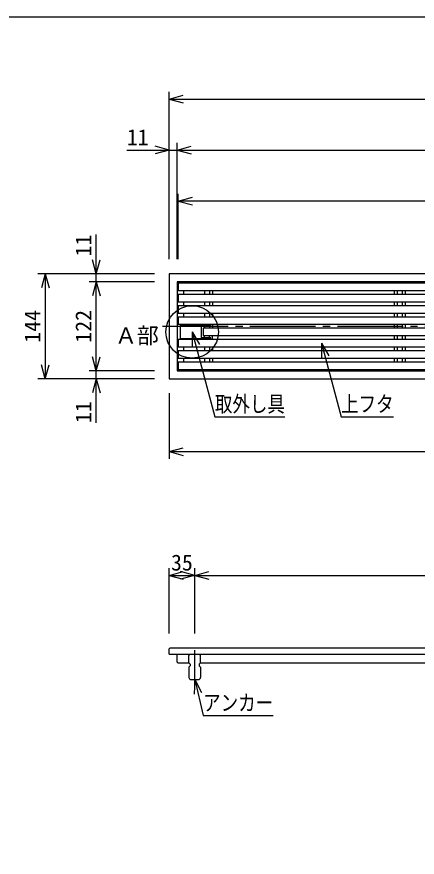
# Model space of a CAD drawing. Units: millimetres, scale not verified. Extents: x -1365 to 1365, y -930 to 870.
# Drawn here: x -717 to -168, y -284 to 870 of the extents above; entities that cross this region are included whole.
import ezdxf
from ezdxf.enums import TextEntityAlignment as Align

# ---------------------------------------------------------------- set-up
doc = ezdxf.new("R2010")
doc.units = ezdxf.units.MM
doc.header["$LTSCALE"] = 10
doc.linetypes.add('CHAIN1', pattern=[8, 5, -1, 1, -1])
doc.linetypes.add('CHAIN2', pattern=[12, 9, -1, 1, -1])
for name, color, linetype in [('0-0_計極細', 2, 'Continuous'), ('0-1_計細線', 3, 'Continuous'), ('0-5_寸法線', 7, 'Continuous'), ('0-8_枠中線', 5, 'Continuous')]:
    doc.layers.add(name, color=color, linetype=linetype)
doc.styles.add('ＭＳ ゴシック', font='')
doc.styles.get('ＭＳ ゴシック').set_extended_font_data('MS Gothic')

msp = doc.modelspace()

# ---------------------------------------------------------------- linework, layer by layer
at = {"layer": '0-0_計極細'}
for p, q in [((-488.89, 494.27), (-488.89, 488.77)), ((-459.84, 494.27), (-459.84, 488.77)), ((-452.94, 494.27), (-452.94, 488.77)), ((-448.89, 494.27), (-448.89, 488.77)), ((-199.89, 494.27), (-199.89, 488.77)), ((-195.84, 494.27), (-195.84, 488.77)), ((-188.94, 494.27), (-188.94, 488.77)), ((-184.89, 494.27), (-184.89, 488.77)), ((-488.89, 478.77), (-488.89, 473.27)), ((-459.84, 478.77), (-459.84, 473.27)), ((-452.94, 478.77), (-452.94, 473.27)), ((-448.89, 478.77), (-448.89, 473.27)), ((-199.89, 478.77), (-199.89, 473.27)), ((-195.84, 478.77), (-195.84, 473.27)), ((-188.94, 478.77), (-188.94, 473.27)), ((-184.89, 478.77), (-184.89, 473.27)), ((-488.89, 463.27), (-488.89, 457.77)), ((-459.84, 463.27), (-459.84, 457.77)), ((-452.94, 463.27), (-452.94, 457.77)), ((-448.89, 463.27), (-448.89, 457.77)), ((-199.89, 463.27), (-199.89, 457.77)), ((-195.84, 463.27), (-195.84, 457.77)), ((-188.94, 463.27), (-188.94, 457.77)), ((-184.89, 463.27), (-184.89, 457.77)), ((-492.39, 447.17), (-483.39, 447.17)), ((-492.39, 447.17), (-492.39, 446.17)), ((-488.89, 447.77), (-488.89, 447.17)), ((-483.39, 447.17), (-483.39, 446.17)), ((-459.84, 447.77), (-459.84, 446.17)), ((-459.84, 445.17), (-459.84, 442.27)), ((-452.94, 447.77), (-452.94, 446.17)), ((-452.94, 445.17), (-452.94, 442.27)), ((-448.89, 447.77), (-448.89, 442.27)), ((-199.89, 447.77), (-199.89, 442.27)), ((-195.84, 447.77), (-195.84, 442.27)), ((-188.94, 447.77), (-188.94, 442.27)), ((-184.89, 447.77), (-184.89, 442.27)), ((-492.39, 427.37), (-492.39, 428.37)), ((-492.39, 427.37), (-483.39, 427.37)), ((-488.89, 427.37), (-488.89, 426.77)), ((-483.39, 427.37), (-483.39, 428.37)), ((-459.84, 429.37), (-459.84, 432.27)), ((-459.84, 426.77), (-459.84, 428.37)), ((-452.94, 429.37), (-452.94, 432.27)), ((-452.94, 426.77), (-452.94, 428.37)), ((-448.89, 426.77), (-448.89, 432.27)), ((-199.89, 432.27), (-199.89, 426.77)), ((-195.84, 432.27), (-195.84, 426.77)), ((-188.94, 432.27), (-188.94, 426.77)), ((-184.89, 432.27), (-184.89, 426.77)), ((-488.89, 416.77), (-488.89, 411.27)), ((-459.84, 416.77), (-459.84, 411.27)), ((-452.94, 416.77), (-452.94, 411.27)), ((-448.89, 416.77), (-448.89, 411.27)), ((-199.89, 416.77), (-199.89, 411.27)), ((-195.84, 416.77), (-195.84, 411.27)), ((-188.94, 416.77), (-188.94, 411.27)), ((-184.89, 416.77), (-184.89, 411.27)), ((-488.89, 401.27), (-488.89, 395.77)), ((-459.84, 401.27), (-459.84, 395.77)), ((-452.94, 401.27), (-452.94, 395.77)), ((-448.89, 401.27), (-448.89, 395.77)), ((-199.89, 401.27), (-199.89, 395.77)), ((-195.84, 401.27), (-195.84, 395.77)), ((-188.94, 401.27), (-188.94, 395.77)), ((-184.89, 401.27), (-184.89, 395.77))]:
    msp.add_line(p, q, dxfattribs=at)
at = {"layer": '0-0_計極細', "linetype": 'CHAIN2'}
msp.add_line((-517.57, 445.02), (397.46, 445.02), dxfattribs=at)
at = {"layer": '0-0_計極細', "linetype": 'CHAIN1'}
msp.add_line((-473.39, -44.77), (-473.39, 0.28), dxfattribs=at)
at = {"layer": '0-1_計細線'}
for p, q in [((-495.89, 504.27), (-495.89, 494.27)), ((226.29, 504.27), (-495.89, 504.27)), ((-495.89, 494.27), (231.58, 494.27)), ((-495.89, 488.77), (-495.89, 478.77)), ((233.45, 488.77), (-495.89, 488.77)), ((-495.89, 478.77), (235.29, 478.77)), ((-495.89, 473.27), (-495.89, 463.27)), ((235.49, 473.27), (-495.89, 473.27)), ((-495.89, 463.27), (234.42, 463.27)), ((-495.89, 457.77), (-495.89, 447.77)), ((233.01, 457.77), (-495.89, 457.77)), ((-495.89, 447.77), (228.73, 447.77)), ((-451.39, 446.17), (-493.39, 446.17)), ((-493.39, 446.17), (-493.39, 428.37)), ((-464.19, 428.37), (-464.19, 446.17)), ((-464.19, 445.17), (-451.39, 445.17)), ((-461.89, 442.27), (-461.89, 432.27)), ((225.48, 442.27), (-461.89, 442.27)), ((-451.39, 445.17), (-451.39, 446.17)), ((-493.39, 428.37), (-451.39, 428.37)), ((-451.39, 429.37), (-464.19, 429.37)), ((-461.89, 432.27), (221.2, 432.27)), ((-451.39, 428.37), (-451.39, 429.37)), ((-495.89, 426.77), (-495.89, 416.77)), ((219.79, 426.77), (-495.89, 426.77)), ((-495.89, 416.77), (218.72, 416.77)), ((-495.89, 411.27), (-495.89, 401.27)), ((218.92, 411.27), (-495.89, 411.27)), ((-495.89, 401.27), (220.76, 401.27)), ((-495.89, 395.77), (-495.89, 385.77)), ((222.63, 395.77), (-495.89, 395.77)), ((-495.89, 385.77), (227.92, 385.77)), ((-508.39, -4.98), (-508.39, 2.02)), ((-508.39, -4.98), (307.61, -4.98)), ((-497.39, -15.98), (-497.39, -4.98)), ((-479.39, -4.99), (-481.39, -6.99)), ((-481.39, -16.99), (-481.39, -6.99)), ((-479.39, -4.99), (-467.39, -4.99)), ((-465.39, -6.99), (-467.39, -4.99)), ((-465.39, -16.99), (-465.39, -6.99)), ((-496.39, -16.98), (-481.39, -16.98)), ((-481.39, -16.99), (-479.39, -18.99)), ((-479.39, -20.99), (-481.39, -22.99)), ((-481.39, -22.99), (-481.39, -36.99)), ((-479.39, -18.99), (-479.39, -20.99)), ((-465.39, -16.99), (-467.39, -18.99)), ((-467.39, -18.99), (-467.39, -20.99)), ((-467.39, -20.99), (-465.39, -22.99)), ((-465.39, -16.98), (-68.39, -16.98)), ((-465.39, -22.99), (-465.39, -36.99)), ((-478.39, -39.99), (-468.39, -39.99))]:
    msp.add_line(p, q, dxfattribs=at)
for points in [[(-508.39, 517.02), (-508.39, 373.02), (387.61, 373.02), (387.61, 517.02)], [(-497.39, 506.02), (-497.39, 384.02), (376.61, 384.02), (376.61, 506.02)]]:
    msp.add_lwpolyline(points, close=True, dxfattribs=at)
msp.add_lwpolyline([(386.61, 3.02), (377.61, 3.02), (-507.39, 3.02)], dxfattribs=at)
for centre, radius, start, end in [((-507.39, 2.02), 1, 90, 180), ((-496.39, -15.98), 1, 180, 270), ((-478.39, -36.99), 3, 180, 270), ((-468.39, -36.99), 3, 270, 360)]:
    msp.add_arc(centre, radius, start, end, dxfattribs=at)
at = {"layer": '0-5_寸法線'}
for p, q in [((-508.39, 537.02), (-508.39, 767.02)), ((-508.39, 757.02), (-489.08, 762.2)), ((-508.39, 757.02), (-489.08, 751.84)), ((-508.39, 757.02), (387.61, 757.02)), ((-508.39, 537.02), (-508.39, 697.02)), ((-497.39, 537.02), (-497.39, 697.02)), ((-566.58, 687.02), (-497.39, 687.02)), ((-508.39, 687.02), (-527.71, 692.2)), ((-508.39, 687.02), (-527.71, 681.84)), ((-497.39, 687.02), (-478.08, 692.2)), ((-497.39, 687.02), (-478.08, 681.84)), ((-497.39, 687.02), (376.61, 687.02)), ((-495.89, 537.02), (-495.89, 627.02)), ((-495.89, 617.02), (-476.58, 622.2)), ((-495.89, 617.02), (-476.58, 611.84)), ((375.11, 617.02), (-495.89, 617.02)), ((-608.39, 506.02), (-608.39, 570.92)), ((-608.39, 517.02), (-613.57, 536.34)), ((-608.39, 517.02), (-603.22, 536.34)), ((-528.39, 517.02), (-688.39, 517.02)), ((-678.39, 517.02), (-683.57, 497.7)), ((-678.39, 517.02), (-673.22, 497.7)), ((-678.39, 517.02), (-678.39, 373.02)), ((-528.39, 517.02), (-618.39, 517.02)), ((-528.39, 506.02), (-618.39, 506.02)), ((-608.39, 506.02), (-613.57, 486.7)), ((-608.39, 506.02), (-603.22, 486.7)), ((-608.39, 384.02), (-608.39, 506.02)), ((-476.89, 437.27), (-466.89, 419.95)), ((-476.89, 437.27), (-476.89, 417.27)), ((-299.6, 421.75), (-289.6, 404.43)), ((-299.6, 421.75), (-299.6, 401.75)), ((-678.39, 373.02), (-683.57, 392.34)), ((-678.39, 373.02), (-673.22, 392.34)), ((-608.39, 384.02), (-613.57, 403.34)), ((-608.39, 384.02), (-603.22, 403.34)), ((-528.39, 384.02), (-618.39, 384.02)), ((-608.39, 312.3), (-608.39, 384.02)), ((-528.39, 373.02), (-688.39, 373.02)), ((-528.39, 373.02), (-618.39, 373.02)), ((-608.39, 373.02), (-613.57, 353.7)), ((-608.39, 373.02), (-603.22, 353.7)), ((-508.39, 353.02), (-508.39, 263.02)), ((-508.39, 273.02), (-489.08, 278.2)), ((-508.39, 273.02), (-489.08, 267.84)), ((-508.39, 273.02), (307.61, 273.02)), ((-508.39, 23.02), (-508.39, 113.02)), ((-508.39, 103.02), (-489.08, 108.2)), ((-473.39, 103.02), (-492.71, 108.2)), ((-473.39, 23.02), (-473.39, 113.02)), ((-473.39, 103.02), (-454.08, 108.2)), ((-508.39, 103.02), (-489.08, 97.84)), ((-508.39, 103.02), (-473.39, 103.02)), ((-473.39, 103.02), (-492.71, 97.84)), ((-473.39, 103.02), (-454.08, 97.84)), ((-473.39, 103.02), (352.61, 103.02)), ((-473.39, -39.99), (-474, -59.98)), ((-473.39, -39.99), (-463.92, -57.61))]:
    msp.add_line(p, q, dxfattribs=at)
for points in [[(-476.89, 437.27), (-445.68, 320.78), (-349.68, 320.78)], [(-299.6, 421.75), (-272.55, 320.78), (-200.55, 320.78)], [(-473.39, -39.99), (-461.75, -89.42), (-365.75, -89.42)]]:
    msp.add_lwpolyline(points, dxfattribs=at)
msp.add_circle((-476.89, 437.27), 36, dxfattribs=at)
at = {"layer": '0-8_枠中線'}
msp.add_lwpolyline([(-1365, -930), (-1365, 870), (1365, 870), (1365, -930)], close=True, dxfattribs=at)

# ---------------------------------------------------------------- texts
at = {"layer": '0-5_寸法線', "style": 'ＭＳ ゴシック'}
for s, p in [('11', (-566.58, 687.02)), ('Ａ部', (-582.68, 414.75)), ('35', (-505.89, 103.02))]:
    msp.add_text(s, height=21.99, dxfattribs=at).set_placement(p, align=Align.BOTTOM_LEFT)
for s, p in [('11', (-608.39, 540.92)), ('144', (-678.39, 422.52)), ('122', (-608.39, 422.52)), ('11', (-608.39, 312.3))]:
    msp.add_text(s, height=21.99, rotation=90, dxfattribs=at).set_placement(p, align=Align.BOTTOM_LEFT)
at = {"layer": '0-5_寸法線', "style": 'ＭＳ ゴシック', "width": 0.8}
for s, p in [('取外し具', (-445.68, 320.78)), ('上フタ', (-272.55, 320.78)), ('アンカー', (-461.75, -89.42))]:
    msp.add_text(s, height=21.99, dxfattribs=at).set_placement(p, align=Align.BOTTOM_LEFT)

doc.saveas('drawing.dxf')
